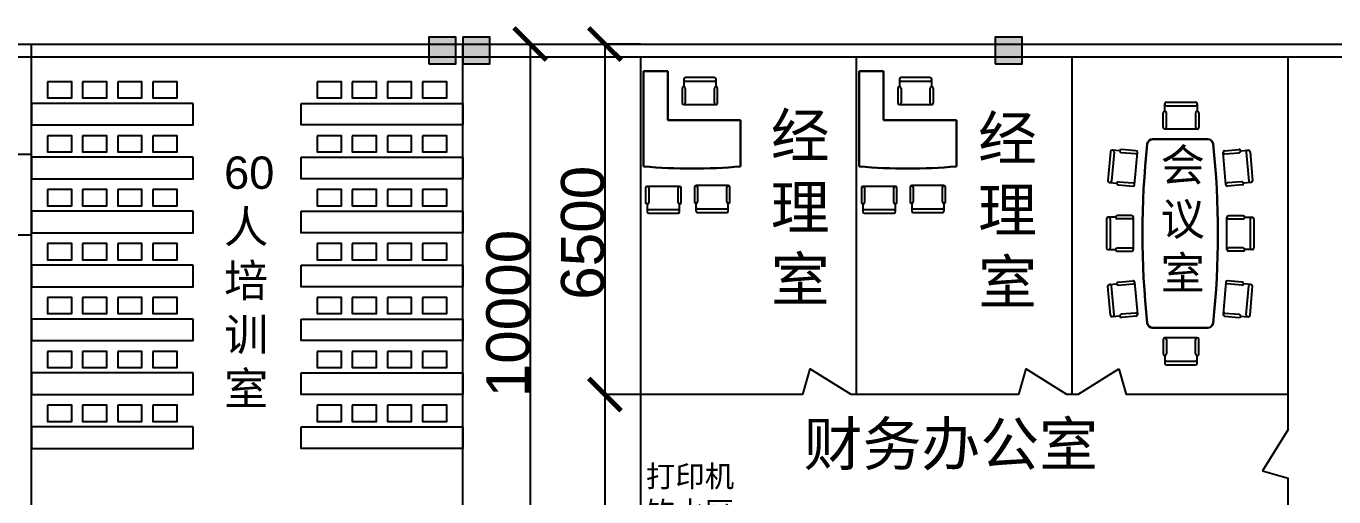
# Model space of a CAD drawing. Header units: millimetres. Extents: x 958 to 636282, y 2095 to 161571.
# Drawn here: x 85469 to 109718, y 59068 to 67797 of the extents above; entities that cross this region are included whole.
import ezdxf

# ---------------------------------------------------------------- set-up
doc = ezdxf.new("R2010")
doc.units = ezdxf.units.MM
for name, color, linetype in [('COLUMN', 9, 'Continuous'), ('PUB_HATCH', 8, 'Continuous'), ('W', 7, 'Continuous'), ('wall', 2, 'Continuous')]:
    doc.layers.add(name, color=color, linetype=linetype)
doc.styles.get("Standard").update_dxf_attribs({"font": 'arial.ttf'})
doc.dimstyles.new('ISO-25', dxfattribs={"dimtxt": 2.5, "dimasz": 2.5, "dimexe": 1.25, "dimexo": 0.625, "dimtad": 1, "dimtxsty": 'Standard', "dimcen": 2.5, "dimadec": 0, "dimazin": 0, "dimtfac": 1, "dimtmove": 0, "dimatfit": 3, "dimfxl": 1, "dimarcsym": 0})

# ---------------------------------------------------------------- blocks, each defined once
blk = doc.blocks.new('_fzh')
blk.add_lwpolyline([(-0.5, -0.5), (0.5, -0.5), (0.5, 0.5), (-0.5, 0.5)], close=True)
at = {"layer": 'PUB_HATCH'}
blk.add_solid([(-0.5, -0.5), (0.5, -0.5), (-0.5, 0.5), (0.5, 0.5)], dxfattribs=at)
blk = doc.blocks.new('_ArchTick')
at = {"color": 0, "linetype": 'ByBlock', "const_width": 0.15}
blk.add_lwpolyline([(-0.5, -0.5), (0.5, 0.5)], dxfattribs=at)
blk = doc.blocks.new('*D90')
at = {"color": 0, "lineweight": -2, "transparency": 16777216}
for p, q in [((93568, 67465), (94817, 67465)), ((94816, 67465), (94816, 57465)), ((93567, 57465), (94817, 57465))]:
    blk.add_line(p, q, dxfattribs=at)
at = {"layer": 'Defpoints', "color": 0, "transparency": 16777216}
for p in [(93567, 67465), (93566, 57465), (94816, 57465)]:
    blk.add_point(p, dxfattribs=at)
at = {"color": 0, "lineweight": -2, "transparency": 16777216, "xscale": 600, "yscale": 600, "zscale": 600}
for p, rotation in [((94816, 67465), 90), ((94816, 57465), 270)]:
    blk.add_blockref('_ArchTick', p, dxfattribs=dict(at, rotation=rotation))
at = {"color": 0, "transparency": 16777216, "insert": (94407, 62467), "char_height": 800, "attachment_point": 5, "rotation": 90}
blk.add_mtext('10000', dxfattribs=at)
blk = doc.blocks.new('*D83')
at = {"color": 0, "lineweight": -2, "transparency": 16777216}
for p, q in [((96867, 67465), (96201, 67465)), ((96202, 67465), (96202, 60965)), ((96867, 60965), (96201, 60965))]:
    blk.add_line(p, q, dxfattribs=at)
at = {"layer": 'Defpoints', "color": 0, "transparency": 16777216}
for p in [(96868, 67465), (96202, 60965), (96868, 60965)]:
    blk.add_point(p, dxfattribs=at)
at = {"color": 0, "lineweight": -2, "transparency": 16777216, "xscale": 600, "yscale": 600, "zscale": 600}
for p, rotation in [((96202, 67465), 90), ((96202, 60965), 270)]:
    blk.add_blockref('_ArchTick', p, dxfattribs=dict(at, rotation=rotation))
at = {"color": 0, "transparency": 16777216, "insert": (95793, 63965), "char_height": 800, "attachment_point": 5, "rotation": 90}
blk.add_mtext('6500', dxfattribs=at)
blk = doc.blocks.new('*D86')
at = {"color": 0, "lineweight": -2, "transparency": 16777216}
for p, q in [((96867, 60965), (96201, 60965)), ((96202, 60965), (96202, 51465)), ((96867, 51465), (96201, 51465))]:
    blk.add_line(p, q, dxfattribs=at)
at = {"layer": 'Defpoints', "color": 0, "transparency": 16777216}
for p in [(96868, 60965), (96202, 51465), (96868, 51465)]:
    blk.add_point(p, dxfattribs=at)
at = {"color": 0, "lineweight": -2, "transparency": 16777216, "xscale": 600, "yscale": 600, "zscale": 600}
for p, rotation in [((96202, 60965), 90), ((96202, 51465), 270)]:
    blk.add_blockref('_ArchTick', p, dxfattribs=dict(at, rotation=rotation))
at = {"color": 0, "transparency": 16777216, "insert": (95793, 55965), "char_height": 800, "attachment_point": 5, "rotation": 90}
blk.add_mtext('9500', dxfattribs=at)

msp = doc.modelspace()

# ---------------------------------------------------------------- linework, layer by layer
for p, q in [((85567.108, 58515.357), (85567.108, 67465.286)), ((93567.108, 22465.286), (93567.108, 67465.286)), ((93567.733, 10465.286), (93567.733, 67225.286)), ((96867.733, 10465.286), (96867.733, 67225.286)), ((96867.733, 10465.286), (96867.733, 67225.286)), ((100867.733, 60965.286), (100867.733, 67225.286)), ((104867.733, 60965.286), (104867.733, 67225.286)), ((108867.733, 60315.215), (108867.733, 67225.286)), ((83567.733, 65425.286), (85567.108, 65425.286)), ((83567.733, 63925.286), (85567.108, 63925.286)), ((99867.733, 60965.286), (96867.733, 60965.286)), ((103867.733, 60965.286), (100767.733, 60965.286)), ((104967.733, 60965.286), (104767.733, 60965.286)), ((108867.733, 60965.286), (105867.733, 60965.286)), ((108867.733, 47315.215), (108867.733, 59415.215))]:
    msp.add_line(p, q)
for points in [[(88567.108, 66365.286), (85567.108, 66365.286), (85567.108, 65965.286), (88567.108, 65965.286)], [(90567.108, 66365.286), (93567.108, 66365.286), (93567.108, 65965.286), (90567.108, 65965.286)], [(88567.108, 65365.286), (85567.108, 65365.286), (85567.108, 64965.286), (88567.108, 64965.286)], [(90567.108, 65365.286), (93567.108, 65365.286), (93567.108, 64965.286), (90567.108, 64965.286)], [(88567.108, 64365.286), (85567.108, 64365.286), (85567.108, 63965.286), (88567.108, 63965.286)], [(90567.108, 64365.286), (93567.108, 64365.286), (93567.108, 63965.286), (90567.108, 63965.286)], [(88567.108, 63365.286), (85567.108, 63365.286), (85567.108, 62965.286), (88567.108, 62965.286)], [(90567.108, 63365.286), (93567.108, 63365.286), (93567.108, 62965.286), (90567.108, 62965.286)], [(88567.108, 62365.286), (85567.108, 62365.286), (85567.108, 61965.286), (88567.108, 61965.286)], [(90567.108, 62365.286), (93567.108, 62365.286), (93567.108, 61965.286), (90567.108, 61965.286)], [(88567.108, 61365.286), (85567.108, 61365.286), (85567.108, 60965.286), (88567.108, 60965.286)], [(90567.108, 61365.286), (93567.108, 61365.286), (93567.108, 60965.286), (90567.108, 60965.286)], [(88567.108, 60365.286), (85567.108, 60365.286), (85567.108, 59965.286), (88567.108, 59965.286)], [(90567.108, 60365.286), (93567.108, 60365.286), (93567.108, 59965.286), (90567.108, 59965.286)]]:
    msp.add_lwpolyline(points, close=True)
at = {"layer": 'W', "color": 0, "linetype": 'ByBlock', "lineweight": 30}
for p, q in [((96917.733, 66965.286), (96917.733, 65195.286)), ((96917.733, 66965.286), (97367.733, 66965.286)), ((97367.733, 66055.286), (97367.733, 66965.286)), ((100917.733, 66965.286), (100917.733, 65195.286)), ((100917.733, 66965.286), (101367.733, 66965.286)), ((101367.733, 66055.286), (101367.733, 66965.286)), ((98717.733, 66055.286), (97367.733, 66055.286)), ((98717.733, 65195.286), (98717.733, 66055.286)), ((102717.733, 66055.286), (101367.733, 66055.286)), ((102717.733, 65195.286), (102717.733, 66055.286)), ((107379.149, 65702.176), (106358.051, 65702.176)), ((107379.149, 62202.176), (106358.051, 62202.176))]:
    msp.add_line(p, q, dxfattribs=at)
at = {"layer": 'W', "color": 3, "linetype": 'ByBlock', "lineweight": 25}
for p, q in [((97661.71, 66813.234), (97661.71, 66803.234)), ((97661.71, 66813.234), (97661.71, 66672.274)), ((98231.71, 66843.234), (97691.71, 66843.234)), ((98231.71, 66773.234), (97691.71, 66773.234)), ((98261.71, 66803.234), (98261.71, 66813.234)), ((98261.71, 66672.274), (98261.71, 66813.234)), ((101661.71, 66813.234), (101661.71, 66803.234)), ((101661.71, 66813.234), (101661.71, 66672.274)), ((102231.71, 66843.234), (101691.71, 66843.234)), ((102231.71, 66773.234), (101691.71, 66773.234)), ((102261.71, 66803.234), (102261.71, 66813.234)), ((102261.71, 66672.274), (102261.71, 66813.234)), ((97631.71, 66642.274), (97631.71, 66373.234)), ((97661.71, 66672.274), (97661.71, 66672.274)), ((97691.71, 66642.274), (97691.71, 66373.234)), ((98231.71, 66373.234), (98231.71, 66642.274)), ((98261.71, 66672.274), (98261.71, 66672.274)), ((98291.71, 66373.234), (98291.71, 66642.274)), ((101631.71, 66642.274), (101631.71, 66373.234)), ((101661.71, 66672.274), (101661.71, 66672.274)), ((101691.71, 66642.274), (101691.71, 66373.234)), ((102231.71, 66373.234), (102231.71, 66642.274)), ((102261.71, 66672.274), (102261.71, 66672.274)), ((102291.71, 66373.234), (102291.71, 66642.274)), ((97661.71, 66343.234), (98261.71, 66343.234)), ((97661.71, 66343.234), (97661.71, 66343.234)), ((98261.71, 66343.234), (98261.71, 66343.234)), ((101661.71, 66343.234), (102261.71, 66343.234)), ((101661.71, 66343.234), (101661.71, 66343.234)), ((102261.71, 66343.234), (102261.71, 66343.234)), ((106583.868, 66347.642), (106583.868, 66357.642)), ((106583.868, 66216.682), (106583.868, 66357.642)), ((106583.868, 66216.682), (106583.868, 66216.682)), ((106613.868, 66387.642), (107153.868, 66387.642)), ((106613.868, 66317.642), (107153.868, 66317.642)), ((107183.868, 66357.642), (107183.868, 66347.642)), ((107183.868, 66357.642), (107183.868, 66216.682)), ((107183.868, 66216.682), (107183.868, 66216.682)), ((106553.868, 65917.642), (106553.868, 66186.682)), ((106613.868, 65917.642), (106613.868, 66186.682)), ((107153.868, 66186.682), (107153.868, 65917.642)), ((107213.868, 66186.682), (107213.868, 65917.642)), ((107183.868, 65887.642), (106583.868, 65887.642)), ((106583.868, 65887.642), (106583.868, 65887.642)), ((107183.868, 65887.642), (107183.868, 65887.642)), ((105616.581, 65494.265), (105606.619, 65495.137)), ((105747.043, 65482.851), (105606.619, 65495.137)), ((105747.043, 65482.851), (105747.043, 65482.851)), ((106047.559, 65486.674), (105779.543, 65510.122)), ((107689.641, 65486.674), (107957.657, 65510.122)), ((107990.158, 65482.851), (108130.581, 65495.137)), ((107990.158, 65482.851), (107990.158, 65482.851)), ((108120.619, 65494.265), (108130.581, 65495.137)), ((105574.119, 65467.866), (105527.055, 64929.92)), ((105643.852, 65461.765), (105596.788, 64923.819)), ((106042.33, 65426.902), (105774.314, 65450.351)), ((106022.537, 64856.457), (106074.831, 65454.174)), ((106074.831, 65454.174), (106074.831, 65454.174)), ((107714.663, 64856.457), (107662.37, 65454.174)), ((107662.37, 65454.174), (107662.37, 65454.174)), ((107694.87, 65426.902), (107962.887, 65450.351)), ((108093.348, 65461.765), (108140.412, 64923.819)), ((108163.082, 65467.866), (108210.146, 64929.92)), ((96956.584, 64796.242), (96956.584, 64527.202)), ((97586.584, 64826.242), (96986.584, 64826.242)), ((96986.584, 64826.242), (96986.584, 64826.242)), ((97016.584, 64796.242), (97016.584, 64527.202)), ((97556.584, 64527.202), (97556.584, 64796.242)), ((97586.584, 64826.242), (97586.584, 64826.242)), ((97616.584, 64527.202), (97616.584, 64796.242)), ((97859.458, 64809.731), (97859.458, 64540.691)), ((98489.458, 64839.731), (97889.458, 64839.731)), ((97889.458, 64839.731), (97889.458, 64839.731)), ((97919.458, 64809.731), (97919.458, 64540.691)), ((98459.458, 64540.691), (98459.458, 64809.731)), ((98489.458, 64839.731), (98489.458, 64839.731)), ((98519.458, 64540.691), (98519.458, 64809.731)), ((100956.584, 64796.242), (100956.584, 64527.202)), ((101586.584, 64826.242), (100986.584, 64826.242)), ((100986.584, 64826.242), (100986.584, 64826.242)), ((101016.584, 64796.242), (101016.584, 64527.202)), ((101556.584, 64527.202), (101556.584, 64796.242)), ((101586.584, 64826.242), (101586.584, 64826.242)), ((101616.584, 64527.202), (101616.584, 64796.242)), ((101859.458, 64809.731), (101859.458, 64540.691)), ((102489.458, 64839.731), (101889.458, 64839.731)), ((101889.458, 64839.731), (101889.458, 64839.731)), ((101919.458, 64809.731), (101919.458, 64540.691)), ((102459.458, 64540.691), (102459.458, 64809.731)), ((102489.458, 64839.731), (102489.458, 64839.731)), ((102519.458, 64540.691), (102519.458, 64809.731)), ((105554.326, 64897.42), (105564.288, 64896.548)), ((105554.326, 64897.42), (105694.749, 64885.134)), ((105694.749, 64885.134), (105694.749, 64885.134)), ((105722.02, 64852.634), (105990.037, 64829.186)), ((105727.25, 64912.406), (105995.266, 64888.957)), ((106022.537, 64856.457), (106022.537, 64856.457)), ((107714.663, 64856.457), (107714.663, 64856.457)), ((108009.951, 64912.406), (107741.934, 64888.957)), ((108015.18, 64852.634), (107747.164, 64829.186)), ((108182.875, 64897.42), (108042.451, 64885.134)), ((108042.451, 64885.134), (108042.451, 64885.134)), ((108182.875, 64897.42), (108172.913, 64896.548)), ((97889.458, 64510.691), (97889.458, 64510.691)), ((97889.458, 64510.691), (97889.458, 64369.731)), ((98489.458, 64510.691), (98489.458, 64510.691)), ((98489.458, 64369.731), (98489.458, 64510.691)), ((101889.458, 64510.691), (101889.458, 64510.691)), ((101889.458, 64510.691), (101889.458, 64369.731)), ((102489.458, 64510.691), (102489.458, 64510.691)), ((102489.458, 64369.731), (102489.458, 64510.691)), ((96986.584, 64497.202), (96986.584, 64497.202)), ((96986.584, 64497.202), (96986.584, 64356.242)), ((96986.584, 64366.242), (96986.584, 64356.242)), ((97016.584, 64396.242), (97556.584, 64396.242)), ((97016.584, 64326.242), (97556.584, 64326.242)), ((97586.584, 64497.202), (97586.584, 64497.202)), ((97586.584, 64356.242), (97586.584, 64497.202)), ((97586.584, 64356.242), (97586.584, 64366.242)), ((97889.458, 64379.731), (97889.458, 64369.731)), ((97919.458, 64409.731), (98459.458, 64409.731)), ((97919.458, 64339.731), (98459.458, 64339.731)), ((98489.458, 64369.731), (98489.458, 64379.731)), ((100986.584, 64497.202), (100986.584, 64497.202)), ((100986.584, 64497.202), (100986.584, 64356.242)), ((100986.584, 64366.242), (100986.584, 64356.242)), ((101016.584, 64396.242), (101556.584, 64396.242)), ((101016.584, 64326.242), (101556.584, 64326.242)), ((101586.584, 64497.202), (101586.584, 64497.202)), ((101586.584, 64356.242), (101586.584, 64497.202)), ((101586.584, 64356.242), (101586.584, 64366.242)), ((101889.458, 64379.731), (101889.458, 64369.731)), ((101919.458, 64409.731), (102459.458, 64409.731)), ((101919.458, 64339.731), (102459.458, 64339.731)), ((102489.458, 64369.731), (102489.458, 64379.731)), ((105970.956, 64283.02), (105701.916, 64283.02)), ((107766.244, 64283.02), (108035.285, 64283.02)), ((105500.956, 64223.02), (105500.956, 63683.02)), ((105540.956, 64253.02), (105530.956, 64253.02)), ((105671.916, 64253.02), (105530.956, 64253.02)), ((105570.956, 64223.02), (105570.956, 63683.02)), ((105671.916, 64253.02), (105671.916, 64253.02)), ((105970.956, 64223.02), (105701.916, 64223.02)), ((106000.956, 63653.02), (106000.956, 64253.02)), ((106000.956, 64253.02), (106000.956, 64253.02)), ((107736.244, 63653.02), (107736.244, 64253.02)), ((107736.244, 64253.02), (107736.244, 64253.02)), ((107766.244, 64223.02), (108035.285, 64223.02)), ((108065.285, 64253.02), (108065.285, 64253.02)), ((108065.285, 64253.02), (108206.244, 64253.02)), ((108166.244, 64223.02), (108166.244, 63683.02)), ((108196.244, 64253.02), (108206.244, 64253.02)), ((108236.244, 64223.02), (108236.244, 63683.02)), ((105530.956, 63653.02), (105540.956, 63653.02)), ((105530.956, 63653.02), (105671.916, 63653.02)), ((105671.916, 63653.02), (105671.916, 63653.02)), ((105701.916, 63683.02), (105970.956, 63683.02)), ((105701.916, 63623.02), (105970.956, 63623.02)), ((106000.956, 63653.02), (106000.956, 63653.02)), ((107736.244, 63653.02), (107736.244, 63653.02)), ((108035.285, 63683.02), (107766.244, 63683.02)), ((108035.285, 63623.02), (107766.244, 63623.02)), ((108065.285, 63653.02), (108065.285, 63653.02)), ((108206.244, 63653.02), (108065.285, 63653.02)), ((108206.244, 63653.02), (108196.244, 63653.02)), ((105722.02, 63051.719), (105990.037, 63075.167)), ((106022.537, 63047.896), (106074.831, 62450.179)), ((106022.537, 63047.896), (106022.537, 63047.896)), ((107714.663, 63047.896), (107662.37, 62450.179)), ((107714.663, 63047.896), (107714.663, 63047.896)), ((108015.18, 63051.719), (107747.164, 63075.167)), ((105574.119, 62436.487), (105527.055, 62974.432)), ((105554.326, 63006.933), (105694.749, 63019.218)), ((105554.326, 63006.933), (105564.288, 63007.804)), ((105643.852, 62442.588), (105596.788, 62980.533)), ((105694.749, 63019.218), (105694.749, 63019.218)), ((105727.25, 62991.947), (105995.266, 63015.395)), ((108009.951, 62991.947), (107741.934, 63015.395)), ((108042.451, 63019.218), (108042.451, 63019.218)), ((108182.875, 63006.933), (108042.451, 63019.218)), ((108093.348, 62442.588), (108140.412, 62980.533)), ((108163.082, 62436.487), (108210.146, 62974.432)), ((108182.875, 63006.933), (108172.913, 63007.804)), ((105747.043, 62421.501), (105606.619, 62409.216)), ((105616.581, 62410.088), (105606.619, 62409.216)), ((105747.043, 62421.501), (105747.043, 62421.501)), ((106042.33, 62477.45), (105774.314, 62454.002)), ((106047.559, 62417.679), (105779.543, 62394.23)), ((106074.831, 62450.179), (106074.831, 62450.179)), ((107662.37, 62450.179), (107662.37, 62450.179)), ((107689.641, 62417.679), (107957.657, 62394.23)), ((107694.87, 62477.45), (107962.887, 62454.002)), ((107990.158, 62421.501), (107990.158, 62421.501)), ((107990.158, 62421.501), (108130.581, 62409.216)), ((108120.619, 62410.088), (108130.581, 62409.216)), ((106553.868, 61986.711), (106553.868, 61717.67)), ((107183.868, 62016.711), (106583.868, 62016.711)), ((106583.868, 62016.711), (106583.868, 62016.711)), ((106613.868, 61986.711), (106613.868, 61717.67)), ((107153.868, 61717.67), (107153.868, 61986.711)), ((107183.868, 62016.711), (107183.868, 62016.711)), ((107213.868, 61717.67), (107213.868, 61986.711)), ((106583.868, 61687.67), (106583.868, 61687.67)), ((106583.868, 61687.67), (106583.868, 61546.711)), ((107183.868, 61687.67), (107183.868, 61687.67)), ((107183.868, 61546.711), (107183.868, 61687.67)), ((100767.733, 60965.286), (100003.604, 61440.792)), ((104767.733, 60965.286), (104003.604, 61440.792)), ((104967.733, 60965.286), (105731.862, 61440.792)), ((106583.868, 61556.711), (106583.868, 61546.711)), ((106613.868, 61586.711), (107153.868, 61586.711)), ((106613.868, 61516.711), (107153.868, 61516.711)), ((107183.868, 61546.711), (107183.868, 61556.711)), ((108867.733, 60315.215), (108392.227, 59551.085))]:
    msp.add_line(p, q, dxfattribs=at)
at = {"layer": 'W', "color": 241, "linetype": 'ByBlock', "lineweight": 25, "true_color": 0xf26eae}
for p, q in [((100003.604, 61440.792), (99867.733, 60965.286)), ((104003.604, 61440.792), (103867.733, 60965.286)), ((105731.862, 61440.792), (105867.733, 60965.286)), ((108392.227, 59551.085), (108867.733, 59415.215))]:
    msp.add_line(p, q, dxfattribs=at)
at = {"layer": 'W', "color": 3, "linetype": 'ByBlock', "lineweight": 25}
for points in [[(85867.108, 66765.286), (85867.108, 66465.286), (86317.108, 66465.286), (86317.108, 66765.286)], [(86517.108, 66765.286), (86517.108, 66465.286), (86967.108, 66465.286), (86967.108, 66765.286)], [(87167.108, 66765.286), (87167.108, 66465.286), (87617.108, 66465.286), (87617.108, 66765.286)], [(87817.108, 66765.286), (87817.108, 66465.286), (88267.108, 66465.286), (88267.108, 66765.286)], [(90867.108, 66765.286), (90867.108, 66465.286), (91317.108, 66465.286), (91317.108, 66765.286)], [(91517.108, 66765.286), (91517.108, 66465.286), (91967.108, 66465.286), (91967.108, 66765.286)], [(92167.108, 66765.286), (92167.108, 66465.286), (92617.108, 66465.286), (92617.108, 66765.286)], [(92817.108, 66765.286), (92817.108, 66465.286), (93267.108, 66465.286), (93267.108, 66765.286)], [(85867.108, 65765.286), (85867.108, 65465.286), (86317.108, 65465.286), (86317.108, 65765.286)], [(86517.108, 65765.286), (86517.108, 65465.286), (86967.108, 65465.286), (86967.108, 65765.286)], [(87167.108, 65765.286), (87167.108, 65465.286), (87617.108, 65465.286), (87617.108, 65765.286)], [(87817.108, 65765.286), (87817.108, 65465.286), (88267.108, 65465.286), (88267.108, 65765.286)], [(90867.108, 65765.286), (90867.108, 65465.286), (91317.108, 65465.286), (91317.108, 65765.286)], [(91517.108, 65765.286), (91517.108, 65465.286), (91967.108, 65465.286), (91967.108, 65765.286)], [(92167.108, 65765.286), (92167.108, 65465.286), (92617.108, 65465.286), (92617.108, 65765.286)], [(92817.108, 65765.286), (92817.108, 65465.286), (93267.108, 65465.286), (93267.108, 65765.286)], [(85867.108, 64765.286), (85867.108, 64465.286), (86317.108, 64465.286), (86317.108, 64765.286)], [(86517.108, 64765.286), (86517.108, 64465.286), (86967.108, 64465.286), (86967.108, 64765.286)], [(87167.108, 64765.286), (87167.108, 64465.286), (87617.108, 64465.286), (87617.108, 64765.286)], [(87817.108, 64765.286), (87817.108, 64465.286), (88267.108, 64465.286), (88267.108, 64765.286)], [(90867.108, 64765.286), (90867.108, 64465.286), (91317.108, 64465.286), (91317.108, 64765.286)], [(91517.108, 64765.286), (91517.108, 64465.286), (91967.108, 64465.286), (91967.108, 64765.286)], [(92167.108, 64765.286), (92167.108, 64465.286), (92617.108, 64465.286), (92617.108, 64765.286)], [(92817.108, 64765.286), (92817.108, 64465.286), (93267.108, 64465.286), (93267.108, 64765.286)], [(85867.108, 63765.286), (85867.108, 63465.286), (86317.108, 63465.286), (86317.108, 63765.286)], [(86517.108, 63765.286), (86517.108, 63465.286), (86967.108, 63465.286), (86967.108, 63765.286)], [(87167.108, 63765.286), (87167.108, 63465.286), (87617.108, 63465.286), (87617.108, 63765.286)], [(87817.108, 63765.286), (87817.108, 63465.286), (88267.108, 63465.286), (88267.108, 63765.286)], [(90867.108, 63765.286), (90867.108, 63465.286), (91317.108, 63465.286), (91317.108, 63765.286)], [(91517.108, 63765.286), (91517.108, 63465.286), (91967.108, 63465.286), (91967.108, 63765.286)], [(92167.108, 63765.286), (92167.108, 63465.286), (92617.108, 63465.286), (92617.108, 63765.286)], [(92817.108, 63765.286), (92817.108, 63465.286), (93267.108, 63465.286), (93267.108, 63765.286)], [(85867.108, 62765.286), (85867.108, 62465.286), (86317.108, 62465.286), (86317.108, 62765.286)], [(86517.108, 62765.286), (86517.108, 62465.286), (86967.108, 62465.286), (86967.108, 62765.286)], [(87167.108, 62765.286), (87167.108, 62465.286), (87617.108, 62465.286), (87617.108, 62765.286)], [(87817.108, 62765.286), (87817.108, 62465.286), (88267.108, 62465.286), (88267.108, 62765.286)], [(90867.108, 62765.286), (90867.108, 62465.286), (91317.108, 62465.286), (91317.108, 62765.286)], [(91517.108, 62765.286), (91517.108, 62465.286), (91967.108, 62465.286), (91967.108, 62765.286)], [(92167.108, 62765.286), (92167.108, 62465.286), (92617.108, 62465.286), (92617.108, 62765.286)], [(92817.108, 62765.286), (92817.108, 62465.286), (93267.108, 62465.286), (93267.108, 62765.286)], [(85867.108, 61765.286), (85867.108, 61465.286), (86317.108, 61465.286), (86317.108, 61765.286)], [(86517.108, 61765.286), (86517.108, 61465.286), (86967.108, 61465.286), (86967.108, 61765.286)], [(87167.108, 61765.286), (87167.108, 61465.286), (87617.108, 61465.286), (87617.108, 61765.286)], [(87817.108, 61765.286), (87817.108, 61465.286), (88267.108, 61465.286), (88267.108, 61765.286)], [(90867.108, 61765.286), (90867.108, 61465.286), (91317.108, 61465.286), (91317.108, 61765.286)], [(91517.108, 61765.286), (91517.108, 61465.286), (91967.108, 61465.286), (91967.108, 61765.286)], [(92167.108, 61765.286), (92167.108, 61465.286), (92617.108, 61465.286), (92617.108, 61765.286)], [(92817.108, 61765.286), (92817.108, 61465.286), (93267.108, 61465.286), (93267.108, 61765.286)], [(85867.108, 60765.286), (85867.108, 60465.286), (86317.108, 60465.286), (86317.108, 60765.286)], [(86517.108, 60765.286), (86517.108, 60465.286), (86967.108, 60465.286), (86967.108, 60765.286)], [(87167.108, 60765.286), (87167.108, 60465.286), (87617.108, 60465.286), (87617.108, 60765.286)], [(87817.108, 60765.286), (87817.108, 60465.286), (88267.108, 60465.286), (88267.108, 60765.286)], [(90867.108, 60765.286), (90867.108, 60465.286), (91317.108, 60465.286), (91317.108, 60765.286)], [(91517.108, 60765.286), (91517.108, 60465.286), (91967.108, 60465.286), (91967.108, 60765.286)], [(92167.108, 60765.286), (92167.108, 60465.286), (92617.108, 60465.286), (92617.108, 60765.286)], [(92817.108, 60765.286), (92817.108, 60465.286), (93267.108, 60465.286), (93267.108, 60765.286)]]:
    msp.add_lwpolyline(points, close=True, dxfattribs=at)
for centre, start, end in [((97691.71, 66813.234), 90, 180), ((97691.71, 66803.234), 180, 270), ((98231.71, 66813.234), 0, 90), ((98231.71, 66803.234), 270, 0), ((101691.71, 66813.234), 90, 180), ((101691.71, 66803.234), 180, 270), ((102231.71, 66813.234), 0, 90), ((102231.71, 66803.234), 270, 0), ((97661.71, 66642.274), 90, 180), ((97661.71, 66642.274), 0, 90), ((98261.71, 66642.274), 90, 180), ((98261.71, 66642.274), 0, 90), ((101661.71, 66642.274), 90, 180), ((101661.71, 66642.274), 0, 90), ((102261.71, 66642.274), 90, 180), ((102261.71, 66642.274), 0, 90), ((97661.71, 66373.234), 180, 270), ((97661.71, 66373.234), 270, 0), ((98261.71, 66373.234), 180, 270), ((98261.71, 66373.234), 270, 0), ((101661.71, 66373.234), 180, 270), ((101661.71, 66373.234), 270, 0), ((102261.71, 66373.234), 180, 270), ((102261.71, 66373.234), 270, 0), ((106583.868, 66186.682), 90, 180), ((106613.868, 66357.642), 90, 180), ((106613.868, 66347.642), 180, 270), ((106583.868, 66186.682), 0, 90), ((107153.868, 66357.642), 0, 90), ((107153.868, 66347.642), 270, 0), ((107183.868, 66186.682), 90, 180), ((107183.868, 66186.682), 0, 90), ((106583.868, 65917.642), 180, 270), ((106583.868, 65917.642), 270, 0), ((107183.868, 65917.642), 180, 270), ((107183.868, 65917.642), 270, 0), ((105604.004, 65465.251), 85, 175), ((105613.966, 65464.379), 355, 85), ((105776.928, 65480.237), 175, 265), ((105776.928, 65480.237), 85, 175), ((106044.945, 65456.788), 355, 85), ((107692.255, 65456.788), 95, 185), ((107960.272, 65480.237), 5, 95), ((107960.272, 65480.237), 275, 5), ((108123.234, 65464.379), 95, 185), ((108133.196, 65465.251), 5, 95), ((106044.945, 65456.788), 265, 355), ((107692.255, 65456.788), 185, 275), ((96986.584, 64796.242), 90, 180), ((96986.584, 64796.242), 0, 90), ((97586.584, 64796.242), 90, 180), ((97586.584, 64796.242), 0, 90), ((97889.458, 64809.731), 90, 180), ((97889.458, 64809.731), 0, 90), ((98489.458, 64809.731), 90, 180), ((98489.458, 64809.731), 0, 90), ((100986.584, 64796.242), 90, 180), ((100986.584, 64796.242), 0, 90), ((101586.584, 64796.242), 90, 180), ((101586.584, 64796.242), 0, 90), ((101889.458, 64809.731), 90, 180), ((101889.458, 64809.731), 0, 90), ((102489.458, 64809.731), 90, 180), ((102489.458, 64809.731), 0, 90), ((105556.94, 64927.306), 175, 265), ((105566.902, 64926.434), 265, 355), ((105724.635, 64882.52), 175, 265), ((105724.635, 64882.52), 85, 175), ((105992.651, 64859.071), 265, 355), ((105992.651, 64859.071), 355, 85), ((107744.549, 64859.071), 95, 185), ((107744.549, 64859.071), 185, 275), ((108012.565, 64882.52), 5, 95), ((108012.565, 64882.52), 275, 5), ((108170.298, 64926.434), 185, 275), ((108180.26, 64927.306), 275, 5), ((96986.584, 64527.202), 180, 270), ((96986.584, 64527.202), 270, 0), ((97586.584, 64527.202), 180, 270), ((97586.584, 64527.202), 270, 0), ((97889.458, 64540.691), 180, 270), ((97889.458, 64540.691), 270, 0), ((98489.458, 64540.691), 180, 270), ((98489.458, 64540.691), 270, 0), ((100986.584, 64527.202), 180, 270), ((100986.584, 64527.202), 270, 0), ((101586.584, 64527.202), 180, 270), ((101586.584, 64527.202), 270, 0), ((101889.458, 64540.691), 180, 270), ((101889.458, 64540.691), 270, 0), ((102489.458, 64540.691), 180, 270), ((102489.458, 64540.691), 270, 0), ((97016.584, 64366.242), 90, 180), ((97016.584, 64356.242), 180, 270), ((97556.584, 64366.242), 0, 90), ((97556.584, 64356.242), 270, 0), ((97919.458, 64379.731), 90, 180), ((97919.458, 64369.731), 180, 270), ((98459.458, 64379.731), 0, 90), ((98459.458, 64369.731), 270, 0), ((101016.584, 64366.242), 90, 180), ((101016.584, 64356.242), 180, 270), ((101556.584, 64366.242), 0, 90), ((101556.584, 64356.242), 270, 0), ((101919.458, 64379.731), 90, 180), ((101919.458, 64369.731), 180, 270), ((102459.458, 64379.731), 0, 90), ((102459.458, 64369.731), 270, 0), ((105701.916, 64253.02), 90, 180), ((105970.956, 64253.02), 0, 90), ((107766.244, 64253.02), 90, 180), ((108035.285, 64253.02), 0, 90), ((105530.956, 64223.02), 90, 180), ((105540.956, 64223.02), 0, 90), ((105701.916, 64253.02), 180, 270), ((105970.956, 64253.02), 270, 0), ((107766.244, 64253.02), 180, 270), ((108035.285, 64253.02), 270, 0), ((108196.244, 64223.02), 90, 180), ((108206.244, 64223.02), 0, 90), ((105530.956, 63683.02), 180, 270), ((105540.956, 63683.02), 270, 0), ((105701.916, 63653.02), 90, 180), ((105701.916, 63653.02), 180, 270), ((105970.956, 63653.02), 0, 90), ((105970.956, 63653.02), 270, 0), ((107766.244, 63653.02), 90, 180), ((107766.244, 63653.02), 180, 270), ((108035.285, 63653.02), 0, 90), ((108035.285, 63653.02), 270, 0), ((108196.244, 63683.02), 180, 270), ((108206.244, 63683.02), 270, 0), ((105724.635, 63021.833), 95, 185), ((105992.651, 63045.281), 5, 95), ((105992.651, 63045.281), 275, 5), ((107744.549, 63045.281), 175, 265), ((107744.549, 63045.281), 85, 175), ((108012.565, 63021.833), 355, 85), ((105556.94, 62977.047), 95, 185), ((105566.902, 62977.919), 5, 95), ((105724.635, 63021.833), 185, 275), ((108012.565, 63021.833), 265, 355), ((108170.298, 62977.919), 85, 175), ((108180.26, 62977.047), 355, 85), ((105604.004, 62439.102), 185, 275), ((105613.966, 62439.973), 275, 5), ((105776.928, 62424.116), 95, 185), ((105776.928, 62424.116), 185, 275), ((106044.945, 62447.564), 5, 95), ((106044.945, 62447.564), 275, 5), ((107692.255, 62447.564), 175, 265), ((107692.255, 62447.564), 85, 175), ((107960.272, 62424.116), 265, 355), ((107960.272, 62424.116), 355, 85), ((108123.234, 62439.973), 175, 265), ((108133.196, 62439.102), 265, 355), ((106583.868, 61986.711), 90, 180), ((106583.868, 61986.711), 0, 90), ((107183.868, 61986.711), 90, 180), ((107183.868, 61986.711), 0, 90), ((106583.868, 61717.67), 180, 270), ((106583.868, 61717.67), 270, 0), ((107183.868, 61717.67), 180, 270), ((107183.868, 61717.67), 270, 0), ((106613.868, 61556.711), 90, 180), ((106613.868, 61546.711), 180, 270), ((107153.868, 61556.711), 0, 90), ((107153.868, 61546.711), 270, 0)]:
    msp.add_arc(centre, 30, start, end, dxfattribs=at)
at = {"layer": 'W', "color": 0, "linetype": 'ByBlock', "lineweight": 30}
for centre, radius, start, end in [((121531.1, 63952.176), 15362.5, 173.7937322, 186.2062678), ((106358.051, 65602.176), 100, 90, 173.7937322), ((107379.149, 65602.176), 100, 6.2062678, 90), ((92206.1, 63952.176), 15362.5, 353.7937322, 6.2062678), ((97817.733, 75300.286), 10145, 264.9103912, 275.0896088), ((101817.733, 75300.286), 10145, 264.9103912, 275.0896088), ((106358.051, 62302.176), 100, 186.2062678, 270), ((107379.149, 62302.176), 100, 270, 353.7937322)]:
    msp.add_arc(centre, radius, start, end, dxfattribs=at)
at = {"layer": 'wall'}
for p, q in [((63317.733, 67465.286), (130367.733, 67465.286)), ((66617.733, 67465.286), (133667.733, 67465.286)), ((63317.733, 67225.286), (130367.733, 67225.286)), ((66617.733, 67225.286), (133667.733, 67225.286))]:
    msp.add_line(p, q, dxfattribs=at)

# ---------------------------------------------------------------- block references
at = {"layer": 'COLUMN', "xscale": 500, "yscale": 500, "zscale": 500}
for p in [(93187.733, 67345.286), (93817.733, 67345.286), (103687.733, 67345.286)]:
    msp.add_blockref('_fzh', p, dxfattribs=at)

# ---------------------------------------------------------------- texts
at = {"attachment_point": 1}
for s, width, insert, char_height in [('经理室', 1363.25745, (99276.929, 66172.811), 800), ('经理室', 1363.25745, (103120.324, 66122.474), 800), ('会议室', 1363.25745, (106506.686, 65523.444), 600), ('60人培训室', 1329.43313, (89139.379, 65379.976), 600), ('财务办公室', 6017.90708, (99887.298, 60449.544), 800), ('打印机饮水区', 1788.54117, (96960.913, 59648.051), 400)]:
    msp.add_mtext_dynamic_manual_height_columns(s, width=width, gutter_width=12.5, heights=[0], dxfattribs=dict(at, insert=insert, char_height=char_height))

# ---------------------------------------------------------------- dimensions: what is measured, and where the dimension line sits
for base, p1, p2, picture, middle in [((94815.83, 57465.286), (93567.108, 67465.286), (93566.483, 57465.286), '*D90', (94815.83, 62467.287)), ((96202.246, 60965.286), (96867.733, 67465.286), (96867.733, 60965.286), '*D83', (96202.246, 63965.286)), ((96202.246, 51465.286), (96867.733, 60965.286), (96867.733, 51465.286), '*D86', (96202.246, 55965.286))]:
    dim = msp.add_linear_dim(base=base, p1=p1, p2=p2, angle=90, dimstyle='ISO-25', override={"dimtxt": 800, "dimasz": 600, "dimblk1": 'ArchTick', "dimblk2": 'ArchTick', "dimsah": 1})
    dim.commit()
    dim.dimension.update_dxf_attribs({"geometry": picture, "text_midpoint": middle, "dimtype": 160})

doc.saveas('drawing.dxf')
